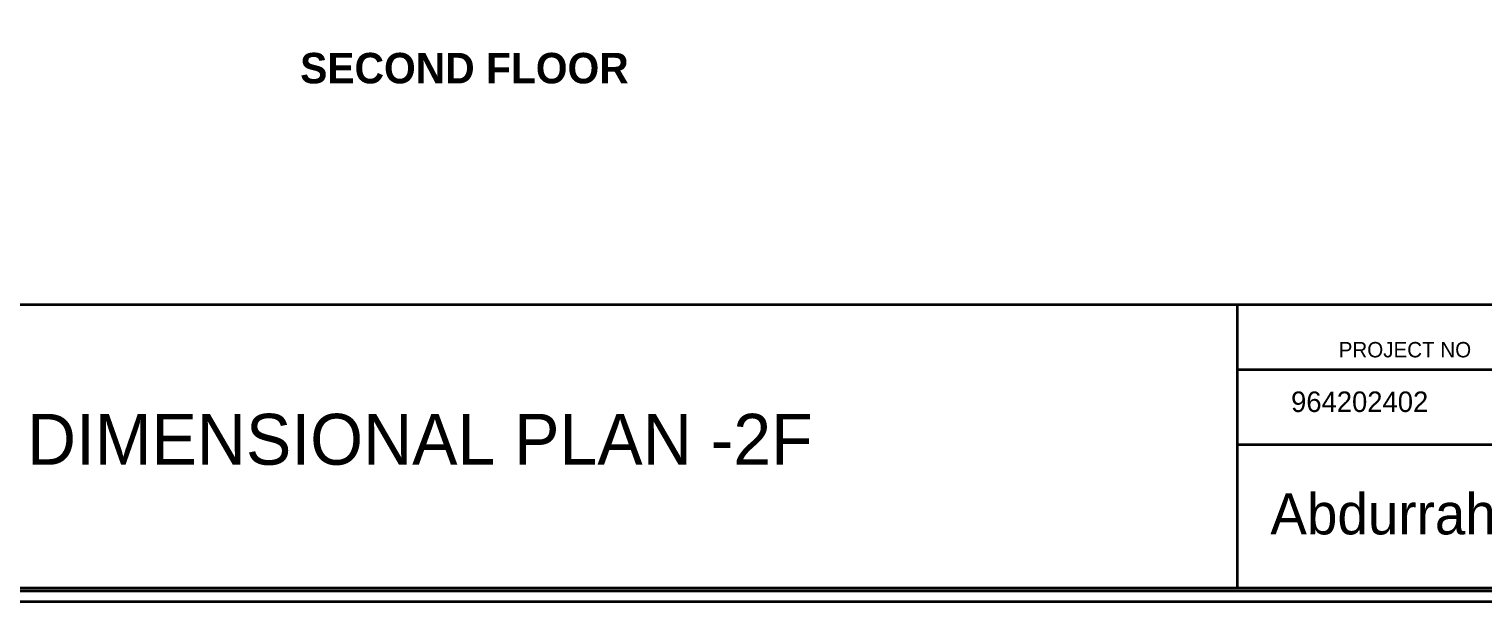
# Model space of a CAD drawing. Header units: centimetres. Extents: x -3207095 to 15275363, y -32656 to 4798027.
# Drawn here: x 699182 to 702042, y 4435687 to 4436814 of the extents above; entities that cross this region are included whole.
import ezdxf

# ---------------------------------------------------------------- set-up
doc = ezdxf.new("R2010")
doc.units = ezdxf.units.CM
doc.linetypes.add('DUZ', pattern=[500, 500])
doc.layers.get('0').update_dxf_attribs({"color": 1, "linetype": 'DUZ'})
doc.layers.add('DUVAR', color=7, linetype='Continuous', lineweight=35)
doc.layers.add('YAZI', color=7, linetype='Continuous', lineweight=15)
doc.layers.add('LOGO', color=7, linetype='Continuous')

msp = doc.modelspace()

# ---------------------------------------------------------------- linework, layer by layer
at = {"layer": 'DUVAR'}
for p, q in [((703481.99, 4436271.63), (696336.59, 4436271.63)), ((701558.03, 4436268.9), (701558.03, 4435714.4)), ((703483.07, 4436143.69), (701558.03, 4436143.69)), ((703031.54, 4435996.29), (701558.03, 4435996.29))]:
    msp.add_line(p, q, dxfattribs=at)
for points in [[(696309.29, 4440487.1), (703509.29, 4440487.1), (703509.29, 4435687.1), (696309.29, 4435687.1)], [(696330.29, 4440466.1), (703488.29, 4440466.1), (703488.29, 4435708.1), (696330.29, 4435708.1)], [(696336.59, 4440459.8), (703481.99, 4440459.8), (703481.99, 4435714.4), (696336.59, 4435714.4)]]:
    msp.add_lwpolyline(points, close=True, dxfattribs=at)

# ---------------------------------------------------------------- texts
at = {"insert": (699715.06, 4436766.8), "char_height": 60, "attachment_point": 1}
msp.add_mtext_dynamic_manual_height_columns('{\\fCentury Gothic|b1|i0|c0|p34;\\C7;SECOND FLOOR}', width=710.4957, gutter_width=12.5, heights=[0], dxfattribs=at)
msp.add_mtext_dynamic_manual_height_columns('{\\fCentury Gothic|b1|i0|c0|p34;\\C7;SECOND FLOOR}', width=710.4957, gutter_width=12.5, heights=[0], dxfattribs=at)
at = {"layer": 'LOGO', "insert": (699177.58, 4436056.92), "char_height": 100, "width": 2088.8847, "attachment_point": 1}
msp.add_mtext('{\\fGoudy Old Style|b0|i0|c0|p18;DIMENSIONAL PLAN -2F}', dxfattribs=at)
at = {"layer": 'YAZI', "attachment_point": 1}
for s, insert, char_height, width in [('{\\fStylus BT|b0|i0|c0|p34;PROJECT NO}', (701758.01, 4436198.23), 30.24, 286.87), ('{\\fStylus BT|b0|i0|c0|p34;964\\fStylus BT|b0|i0|c162|p34;20\\fStylus BT|b0|i0|c0|p34;2402}', (701664.34, 4436100.88), 40.32, 345.8591), ('{\\fStylus BT|b0|i0|c0|p34;Abdurrahim BAYRAMOGLU}', (701623.55, 4435900.53), 80.64, 1568.7791)]:
    msp.add_mtext(s, dxfattribs=dict(at, insert=insert, char_height=char_height, width=width))

doc.saveas('drawing.dxf')
